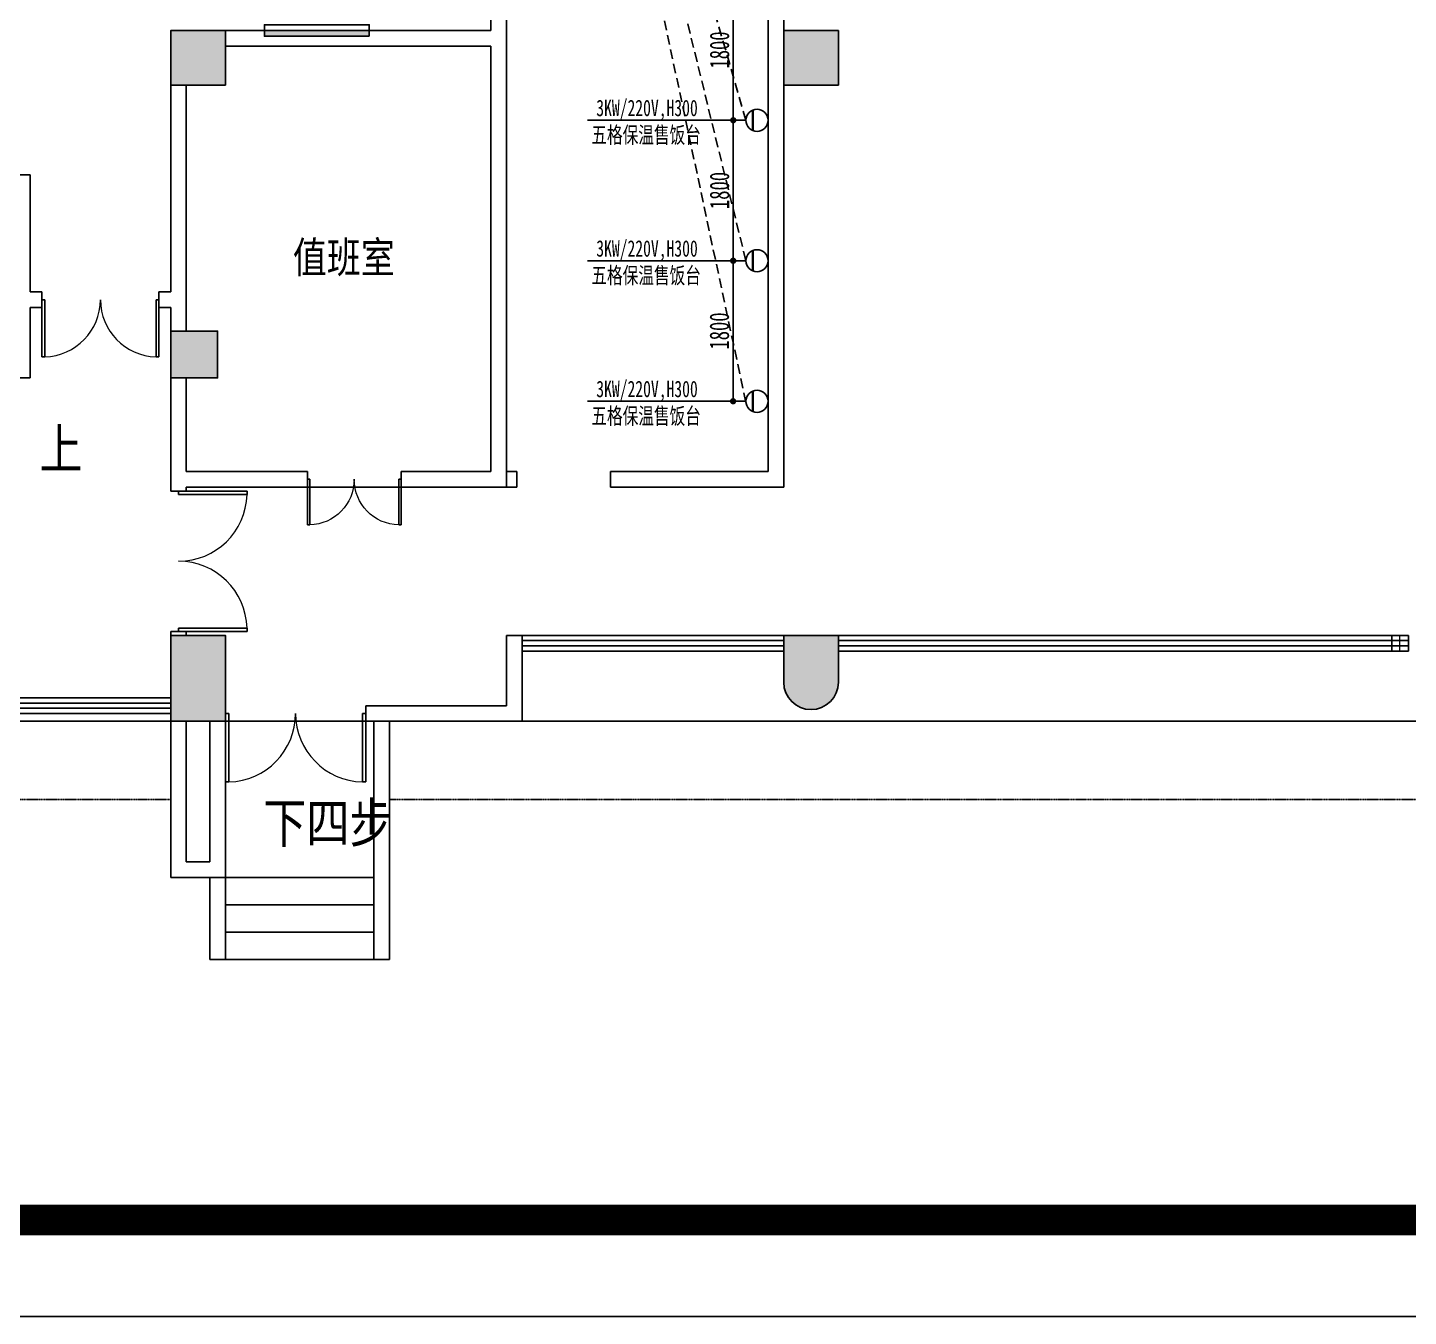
# Model space of a CAD drawing. Header units: inches. Extents: x -584 to 1446124, y -108140 to 99637.
# Drawn here: x 904991 to 922673, y 5780 to 22291 of the extents above; entities that cross this region are included whole.
import ezdxf

# ---------------------------------------------------------------- set-up
doc = ezdxf.new("R2010")
doc.units = ezdxf.units.IN
doc.header["$MEASUREMENT"] = 0
doc.linetypes.add('DASH', pattern=[0.35, 0.25, -0.1])
doc.linetypes.add('HIDDEN', pattern=[0.375, 0.25, -0.125])
for name, color, linetype in [('COLUMN', 6, 'Continuous'), ('DIM_SYMB', 3, 'Continuous'), ('DOOR_FIRE', 4, 'Continuous'), ('GROUND', 34, 'Continuous'), ('PUB_HATCH', 8, 'Continuous'), ('PUB_TEXT', 151, 'Continuous'), ('STAIR', 6, 'Continuous'), ('WALL', 7, 'Continuous'), ('WINDOW', 3, 'Continuous'), ('外框', 7, 'Continuous'), ('电位', 1, 'Continuous'), ('空调孔', 30, 'Continuous')]:
    doc.layers.add(name, color=color, linetype=linetype)
doc.styles.add('_TCH_DIM', font='stylu.ttf')
doc.styles.get("Standard").update_dxf_attribs({"font": '', "width": 0.7, "height": 250})
doc.styles.add('STYLE4', font='', dxfattribs={"width": 0.7, "height": 180})
doc.styles.get('Standard').set_extended_font_data('NSimSun')
doc.styles.get('STYLE4').set_extended_font_data('NSimSun')
doc.dimstyles.new('电路', dxfattribs={"dimscale": 80, "dimtxt": 2.5, "dimasz": 1, "dimexe": 2, "dimexo": 1, "dimtad": 1, "dimdec": 0, "dimtxsty": 'Standard', "dimblk": 'DOT', "dimcen": 1, "dimclrd": 6, "dimclre": 6, "dimclrt": 6, "dimadec": 0, "dimazin": 0, "dimtfac": 1, "dimtdec": 0, "dimtmove": 0, "dimatfit": 3, "dimfxl": 0, "dimarcsym": 0})

# ---------------------------------------------------------------- blocks, each defined once
blk = doc.blocks.new('_FZH')
at = {"layer": 'WALL'}
blk.add_lwpolyline([(-0.5, -0.5), (0.5, -0.5), (0.5, 0.5), (-0.5, 0.5)], close=True, dxfattribs=at)
blk.add_solid([(-0.5, -0.5), (0.5, -0.5), (-0.5, 0.5), (0.5, 0.5)], dxfattribs=at)
blk = doc.blocks.new('$DorLib2D$00000002')
for p, q in [((-0.5, 0), (-0.5, 0.4875)), ((-0.475, 0.4875), (-0.5, 0.4875)), ((-0.475, 0), (-0.475, 0.4875)), ((0.475, 0), (0.475, 0.4875)), ((0.475, 0.4875), (0.5, 0.4875)), ((0.5, 0), (0.5, 0.4875)), ((-0.5, 0), (-0.475, 0)), ((0.5, 0), (0.475, 0))]:
    blk.add_line(p, q)
at = {"lineweight": 13}
for centre, start, end in [((-0.4875, 0), 0, 88.53072), ((0.4875, 0), 91.46928, 180)]:
    blk.add_arc(centre, 0.4875, start, end, dxfattribs=at)
blk = doc.blocks.new('$WINLIB2D$00000001')
at = {"color": 0}
for points in [[(-0.5, 0.5), (-0.5, -0.5)], [(-0.5, 0.5), (0.5, 0.5)], [(0.5, -0.5), (0.5, 0.5)], [(0.5, 0.1667), (-0.5, 0.1667)], [(0.5, -0.1667), (-0.5, -0.1667)], [(-0.5, -0.5), (0.5, -0.5)]]:
    blk.add_lwpolyline(points, dxfattribs=at)
blk = doc.blocks.new('$TCHSYS$WIN2D')
for p, q in [((-0.5, 0.5), (0.5, 0.5)), ((-0.5, 0.5), (-0.5, -0.5)), ((0.5, 0.5), (0.5, -0.5)), ((0.5, 0.1667), (-0.5, 0.1667)), ((0.5, -0.1667), (-0.5, -0.1667)), ((-0.5, -0.5), (0.5, -0.5))]:
    blk.add_line(p, q)
blk = doc.blocks.new('A$C3BCC7316')
at = {"layer": '电位'}
for p, q in [((99, 215), (404, 215)), ((104, 226), (399, 226)), ((0, 0), (503, 0))]:
    blk.add_line(p, q, dxfattribs=at)
blk.add_circle((252, 161), 161, dxfattribs=at)
blk = doc.blocks.new('_DOT')
at = {"color": 0, "linetype": 'ByBlock'}
blk.add_line((-0.5, 0), (-1, 0), dxfattribs=at)
at = {"color": 0, "linetype": 'ByBlock', "const_width": 0.5}
blk.add_lwpolyline([(-0.25, 0, 1), (0.25, 0, 1)], format="xyb", close=True, dxfattribs=at)
blk = doc.blocks.new('*D234')
at = {"layer": 'Defpoints', "color": 0, "transparency": 16777216}
for p in [(914189, 22904), (914027, 21104), (914189, 21104)]:
    blk.add_point(p, dxfattribs=at)
at = {"layer": '电位', "color": 6, "lineweight": -2, "transparency": 16777216}
for p, q in [((914109, 22904), (913867, 22904)), ((914027, 22824), (914027, 21184)), ((914109, 21104), (913867, 21104))]:
    blk.add_line(p, q, dxfattribs=at)
at = {"layer": '电位', "color": 6, "lineweight": -2, "transparency": 16777216, "xscale": 80, "yscale": 80, "zscale": 80}
for p, rotation in [((914027, 22904), 90), ((914027, 21104), 270)]:
    blk.add_blockref('_DOT', p, dxfattribs=dict(at, rotation=rotation))
at = {"layer": '电位', "color": 6, "transparency": 16777216, "insert": (913852, 22004), "char_height": 250, "attachment_point": 5, "rotation": 90}
blk.add_mtext('1800', dxfattribs=at)
blk = doc.blocks.new('*D235')
at = {"layer": 'Defpoints', "color": 0, "transparency": 16777216}
for p in [(914189, 21104), (914027, 19304), (914189, 19304)]:
    blk.add_point(p, dxfattribs=at)
at = {"layer": '电位', "color": 6, "lineweight": -2, "transparency": 16777216}
for p, q in [((914109, 21104), (913867, 21104)), ((914027, 21024), (914027, 19384)), ((914109, 19304), (913867, 19304))]:
    blk.add_line(p, q, dxfattribs=at)
at = {"layer": '电位', "color": 6, "lineweight": -2, "transparency": 16777216, "xscale": 80, "yscale": 80, "zscale": 80}
for p, rotation in [((914027, 21104), 90), ((914027, 19304), 270)]:
    blk.add_blockref('_DOT', p, dxfattribs=dict(at, rotation=rotation))
at = {"layer": '电位', "color": 6, "transparency": 16777216, "insert": (913852, 20204), "char_height": 250, "attachment_point": 5, "rotation": 90}
blk.add_mtext('1800', dxfattribs=at)
blk = doc.blocks.new('*D242')
at = {"layer": 'Defpoints', "color": 0, "transparency": 16777216}
for p in [(914189, 19304), (914025, 17504), (914189, 17504)]:
    blk.add_point(p, dxfattribs=at)
at = {"layer": '电位', "color": 6, "lineweight": -2, "transparency": 16777216}
for p, q in [((914109, 19304), (913865, 19304)), ((914025, 19224), (914025, 17584)), ((914109, 17504), (913865, 17504))]:
    blk.add_line(p, q, dxfattribs=at)
at = {"layer": '电位', "color": 6, "lineweight": -2, "transparency": 16777216, "xscale": 80, "yscale": 80, "zscale": 80}
for p, rotation in [((914025, 19304), 90), ((914025, 17504), 270)]:
    blk.add_blockref('_DOT', p, dxfattribs=dict(at, rotation=rotation))
at = {"layer": '电位', "color": 6, "transparency": 16777216, "insert": (913850, 18404), "char_height": 250, "attachment_point": 5, "rotation": 90}
blk.add_mtext('1800', dxfattribs=at)

msp = doc.modelspace()

# ---------------------------------------------------------------- hatches: boundary and pattern name
at = {"layer": 'PUB_HATCH'}
msp.add_hatch(color=256, dxfattribs=at).paths.add_polyline_path([(915372.9, 13903.6), (915372.9, 14503.6), (914672.9, 14503.6), (914672.9, 13903.6, 1)])
at = {"layer": '电位'}
msp.add_hatch(color=1, dxfattribs=at).paths.add_polyline_path([(909365.2, 22179.3), (909365.2, 22253.6), (908023, 22253.6), (908023, 22179.3)])

# ---------------------------------------------------------------- linework, layer by layer
msp.add_line((906822.9, 13403.6), (891422.9, 13403.6))
at = {"layer": 'COLUMN'}
for p, q in [((911322.9, 14503.6), (911122.9, 14503.6)), ((911122.9, 14503.6), (911122.9, 13603.6)), ((915372.9, 14503.6), (914672.9, 14503.6)), ((914672.9, 14503.6), (914672.9, 13903.6)), ((915372.9, 13903.6), (915372.9, 14503.6)), ((911322.9, 13403.6), (911322.9, 14303.6)), ((911122.9, 13403.6), (911322.9, 13403.6))]:
    msp.add_line(p, q, dxfattribs=at)
msp.add_arc((915022.9, 13903.6), 350, 180, 0, dxfattribs=at)
at = {"layer": 'DIM_SYMB'}
for points in [[(904982.9, 16903.6, 0, 0, 0), (903612.9, 16903.6, 120, 0, 0), (903162.9, 16903.6, 0, 0, 0)], [(908422.9, 11691.1, 0, 0, 0), (908422.9, 10803.6, 120, 0, 0), (908422.9, 10353.6, 0, 0, 0)]]:
    msp.add_lwpolyline(points, format="xyseb", dxfattribs=at)
at = {"layer": 'DOOR_FIRE'}
msp.add_line((908572.9, 16403.6), (909772.9, 16403.6), dxfattribs=at)
at = {"layer": 'GROUND', "linetype": 'DASH'}
for points in [[(906822.9, 12403.6), (889722.9, 12403.6), (889722.9, 27453.6)], [(930672.9, 12403.6), (909622.9, 12403.6)]]:
    msp.add_lwpolyline(points, dxfattribs=at)
at = {"layer": 'STAIR'}
for p, q in [((909422.9, 13403.6), (909422.9, 10353.6)), ((909622.9, 13403.6), (909622.9, 10353.6)), ((911322.9, 13403.6), (930672.9, 13403.6)), ((907522.9, 10353.6), (907522.9, 11503.6)), ((907322.9, 10353.6), (907322.9, 11403.6)), ((909422.9, 11403.6), (907522.9, 11403.6)), ((909422.9, 11053.6), (907522.9, 11053.6)), ((909422.9, 10703.6), (907522.9, 10703.6)), ((909622.9, 10353.6), (907322.9, 10353.6))]:
    msp.add_line(p, q, dxfattribs=at)
at = {"layer": 'WALL', "color": 3}
for p, q in [((914672.9, 16403.6), (914672.9, 43859.2)), ((914472.9, 16603.6), (914472.9, 43659.2)), ((911122.9, 16603.6), (911253.6, 16603.6)), ((911253.6, 16603.6), (911253.6, 16403.6)), ((912453.6, 16603.6), (914472.9, 16603.6)), ((912453.6, 16603.6), (912453.6, 16403.6)), ((911122.9, 16403.6), (911253.6, 16403.6)), ((912453.6, 16403.6), (914672.9, 16403.6))]:
    msp.add_line(p, q, dxfattribs=at)
at = {"layer": 'WALL'}
for p, q in [((910922.9, 22653.9), (910922.9, 22253.6)), ((911122.9, 22153.6), (911122.9, 22653.9)), ((907522.9, 22253.6), (910922.9, 22253.6)), ((911122.9, 16403.6), (911122.9, 22153.6)), ((907522.9, 22053.6), (910922.9, 22053.6)), ((910922.9, 16603.6), (910922.9, 22053.6)), ((906822.9, 18903.6), (906822.9, 21553.6)), ((907022.9, 18803.6), (907022.9, 21553.6)), ((905022.9, 20403.6), (904572.9, 20403.6)), ((905022.9, 18903.6), (905022.9, 20403.6)), ((905172.9, 18903.6), (905022.9, 18903.6)), ((905172.9, 18703.6), (905172.9, 18903.6)), ((906822.9, 18903.6), (906672.9, 18903.6)), ((906672.9, 18903.6), (906672.9, 18703.6)), ((907022.9, 18403.6), (907022.9, 18803.6)), ((905022.9, 17803.6), (905022.9, 18703.6)), ((905022.9, 18703.6), (905172.9, 18703.6)), ((906672.9, 18703.6), (906822.9, 18703.6)), ((906822.9, 18403.6), (906822.9, 18703.6)), ((902922.9, 17803.6), (905022.9, 17803.6)), ((906822.9, 16503.6), (906822.9, 17803.6)), ((907022.9, 16603.6), (907022.9, 17803.6)), ((906822.9, 16503.6), (906822.9, 16353.6)), ((908572.9, 16603.6), (907022.9, 16603.6)), ((908572.9, 16403.6), (908572.9, 16603.6)), ((910922.9, 16603.6), (909772.9, 16603.6)), ((909772.9, 16603.6), (909772.9, 16403.6)), ((906822.9, 16353.6), (907022.9, 16353.6)), ((907022.9, 16353.6), (907022.9, 16403.6)), ((907022.9, 16403.6), (908572.9, 16403.6)), ((909772.9, 16403.6), (911122.9, 16403.6)), ((907022.9, 14553.6), (906822.9, 14553.6)), ((906822.9, 14553.6), (906822.9, 14503.6)), ((907022.9, 14503.6), (907022.9, 14553.6)), ((911122.9, 13603.6), (909322.9, 13603.6)), ((909322.9, 13603.6), (909322.9, 13403.6)), ((906822.9, 13403.6), (906822.9, 11403.6)), ((907022.9, 13403.6), (907022.9, 11603.6)), ((907322.9, 13403.6), (907322.9, 11603.6)), ((907522.9, 13403.6), (907522.9, 11403.6)), ((909322.9, 13403.6), (911122.9, 13403.6)), ((907022.9, 11603.6), (907322.9, 11603.6)), ((906822.9, 11403.6), (907522.9, 11403.6))]:
    msp.add_line(p, q, dxfattribs=at)
at = {"layer": 'WINDOW'}
msp.add_line((907522.9, 13403.6), (909322.9, 13403.6), dxfattribs=at)
at = {"layer": '外框', "lineweight": -2}
msp.add_line((1010552, 5779.8), (876614.6, 5779.8), dxfattribs=at)
at = {"layer": '外框', "lineweight": -2, "const_width": 391.5}
msp.add_lwpolyline([(881818.3, 7015.2), (1005149.3, 7015.2, 0.4142136), (1009064.5, 10930.4), (1009064.5, 94453.3, 0.4142136), (1005149.3, 98368.5), (881818.3, 98368.5, 0.4142136), (877903, 94453.3), (877903, 10930.4, 0.4142136)], format="xyb", close=True, dxfattribs=at)
at = {"layer": '电位', "linetype": 'HIDDEN', "ltscale": 500}
for p, q in [((911347.2, 30947.4), (914188.9, 21103.6)), ((914188.9, 19303.6), (911347.2, 30880.5)), ((911347.2, 30813.6), (914192, 17474))]:
    msp.add_line(p, q, dxfattribs=at)
at = {"layer": '电位'}
msp.add_line((909265.2, 22253.6), (908023, 22253.6), dxfattribs=at)
at = {"layer": '电位', "color": 1}
msp.add_line((909265.2, 22253.6), (909365.2, 22253.6), dxfattribs=at)
at = {"layer": '电位', "color": 4}
for p, q in [((912159.3, 21103.6), (914188.9, 21103.6)), ((912159.3, 19303.6), (914188.9, 19303.6)), ((912159.3, 17503.6), (914188.9, 17503.6))]:
    msp.add_line(p, q, dxfattribs=at)
at = {"layer": '电位'}
msp.add_lwpolyline([(909365.2, 22179.3), (909365.2, 22328), (908023, 22328), (908023, 22179.3)], close=True, dxfattribs=at)
at = {"layer": '空调孔', "const_width": 20}
msp.add_lwpolyline([(922461.5, 14303.6), (922561.5, 14303.6), (922561.5, 14503.6), (922461.5, 14503.6)], close=True, dxfattribs=at)

# ---------------------------------------------------------------- block references
at = {"layer": 'COLUMN'}
for p, xscale, yscale, zscale in [((907172.9, 21903.6), 700, 700, 700), ((915022.9, 21903.6), 700, 700, 700), ((907122.9, 18103.6), 600, 599.9939861081075, 599.9939861081075)]:
    msp.add_blockref('_FZH', p, dxfattribs=dict(at, xscale=xscale, yscale=yscale, zscale=zscale))
at = {"layer": 'COLUMN', "xscale": 700.0000000037253, "yscale": 1099.993986101821, "zscale": 1099.993986101821, "rotation": 359.9999999998951}
msp.add_blockref('_FZH', (907172.9, 13953.6), dxfattribs=at)
at = {"layer": 'DOOR_FIRE', "xscale": 1200, "yscale": -1200, "zscale": 200}
msp.add_blockref('$DorLib2D$00000002', (909172.9, 16503.6), dxfattribs=at)
at = {"layer": 'WINDOW'}
for name, p, xscale, yscale, zscale in [('$DorLib2D$00000002', (905922.9, 18803.6), -1500, -1500, -1500), ('$WINLIB2D$00000001', (912997.9, 14403.6), 3350, 200, 3350), ('$WINLIB2D$00000001', (919022.9, 14403.6), 7300, 200, 7300), ('$TCHSYS$WIN2D', (905122.9, 13603.6), -3400, 200, -3400), ('$DorLib2D$00000002', (908422.9, 13503.6), -1800, -1800, -1800)]:
    msp.add_blockref(name, p, dxfattribs=dict(at, xscale=xscale, yscale=yscale, zscale=zscale))
at = {"layer": 'WINDOW', "xscale": -1800, "yscale": -1800, "zscale": -1800, "rotation": 89.99999999997779}
msp.add_blockref('$DorLib2D$00000002', (906922.9, 15453.6), dxfattribs=at)
at = {"layer": '电位', "xscale": -0.8800000001210719, "yscale": 0.8800000000046566, "zscale": 0.88, "rotation": 90}
for p in [(914472.9, 21325), (914472.9, 19525), (914472.9, 17725)]:
    msp.add_blockref('A$C3BCC7316', p, dxfattribs=at)

# ---------------------------------------------------------------- texts
at = {"layer": 'PUB_TEXT', "width": 0.8}
msp.add_text('值班室', height=398.73, dxfattribs=at).set_placement((908387.2, 19148))
at = {"layer": 'PUB_TEXT', "style": '_TCH_DIM', "width": 0.8}
for s, height, p in [('上', 506.4, (905140.4, 16641.1)), ('下四步', 506.38, (908007.4, 11848.6))]:
    msp.add_text(s, height=height, dxfattribs=at).set_placement(p)
at = {"layer": '电位', "color": 4, "style": 'STYLE4', "width": 0.7}
for s, p in [('3KW/220V,H300', (912272.6, 21156.7)), ('五格保温售饭台', (912209.7, 20811.5)), ('3KW/220V,H300', (912272.6, 19356.7)), ('五格保温售饭台', (912209.7, 19011.5)), ('3KW/220V,H300', (912272.6, 17556.7)), ('五格保温售饭台', (912209.7, 17211.5))]:
    msp.add_text(s, height=210, rotation=359.98979, dxfattribs=at).set_placement(p)

# ---------------------------------------------------------------- dimensions: what is measured, and where the dimension line sits
at = {"layer": '电位', "color": 1}
for base, p1, p2, override, picture, middle in [((914027.4, 21103.6), (914188.9, 22903.6), (914188.9, 21103.6), {"dimtmove": 1, "dimfxl": 6, "dimfxlon": 1}, '*D234', (913852.4, 22003.6)), ((914027.4, 19303.6), (914188.9, 21103.6), (914188.9, 19303.6), {"dimtmove": 1, "dimfxl": 6, "dimfxlon": 1}, '*D235', (913852.4, 20203.6)), ((914024.6, 17503.6), (914188.9, 19303.6), (914188.9, 17503.6), {"dimfxl": 6, "dimfxlon": 1}, '*D242', (913849.6, 18403.6))]:
    dim = msp.add_linear_dim(base=base, p1=p1, p2=p2, angle=90, dimstyle='电路', override=override, dxfattribs=at)
    dim.commit()
    dim.dimension.update_dxf_attribs({"geometry": picture, "text_midpoint": middle})

doc.saveas('drawing.dxf')
